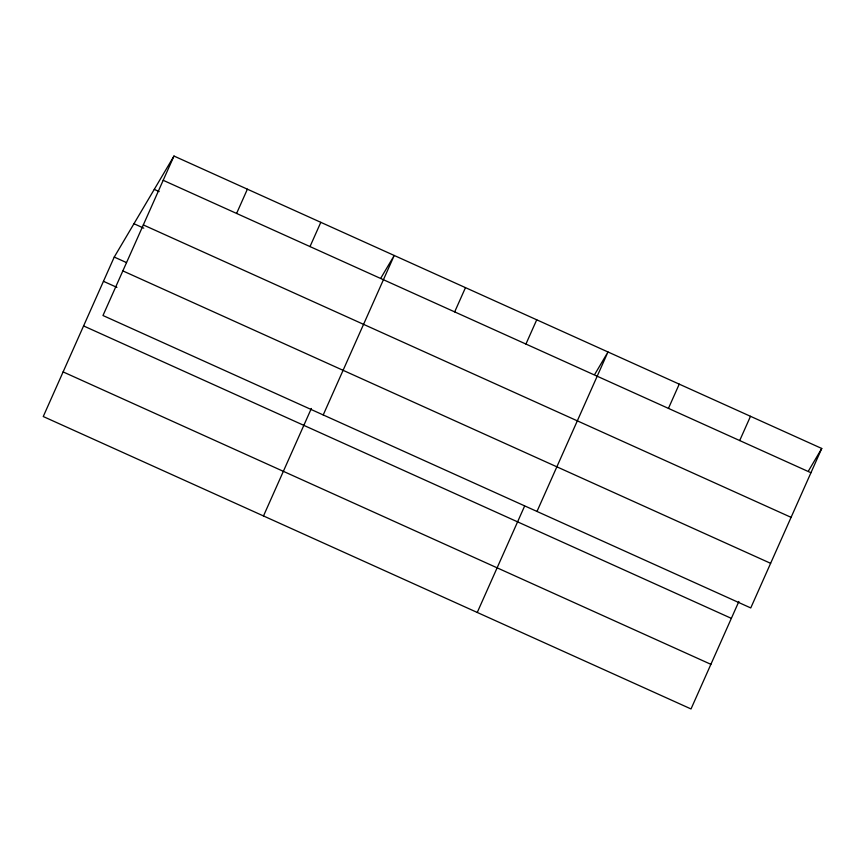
<?xml version="1.0" encoding="UTF-8"?>
<svg xmlns="http://www.w3.org/2000/svg" width="865" height="865" viewBox="0 0 865 865"><rect width="100%" height="100%" fill="white"/><g stroke="black" fill="none" stroke-linecap="round" stroke-linejoin="round"><path stroke-width="1.3" d="M173.984 156.046L102.978 315.52L750.755 607.944L821.75 448.47L173.984 156.046L114.245 257.056L43.25 416.53L691.016 708.954L738.872 601.478M236.599 213.439L247.39 189.186M310.005 246.579L320.807 222.327M263.49 515.951L311.346 408.475M323.218 414.94L394.224 255.478L381.076 277.697M454.676 311.887L465.478 287.645M525.931 344.054L536.732 319.801M477.253 612.452L524.568 506.176M536.992 511.442L607.987 351.969L594.85 374.199M668.44 408.388L679.241 384.136M739.694 440.555L750.496 416.303M808.613 470.701L821.75 448.47M163.182 180.298L810.948 472.723M154.273 189.381L159.16 191.597M143.32 224.922L791.086 517.346M133.956 223.721L143.752 228.144M114.245 257.056L126.485 262.582M122.852 270.896L770.618 563.32M103.454 281.309L116.916 287.385M83.581 325.932L731.357 618.356M63.113 371.907L710.889 664.331"/></g></svg>
